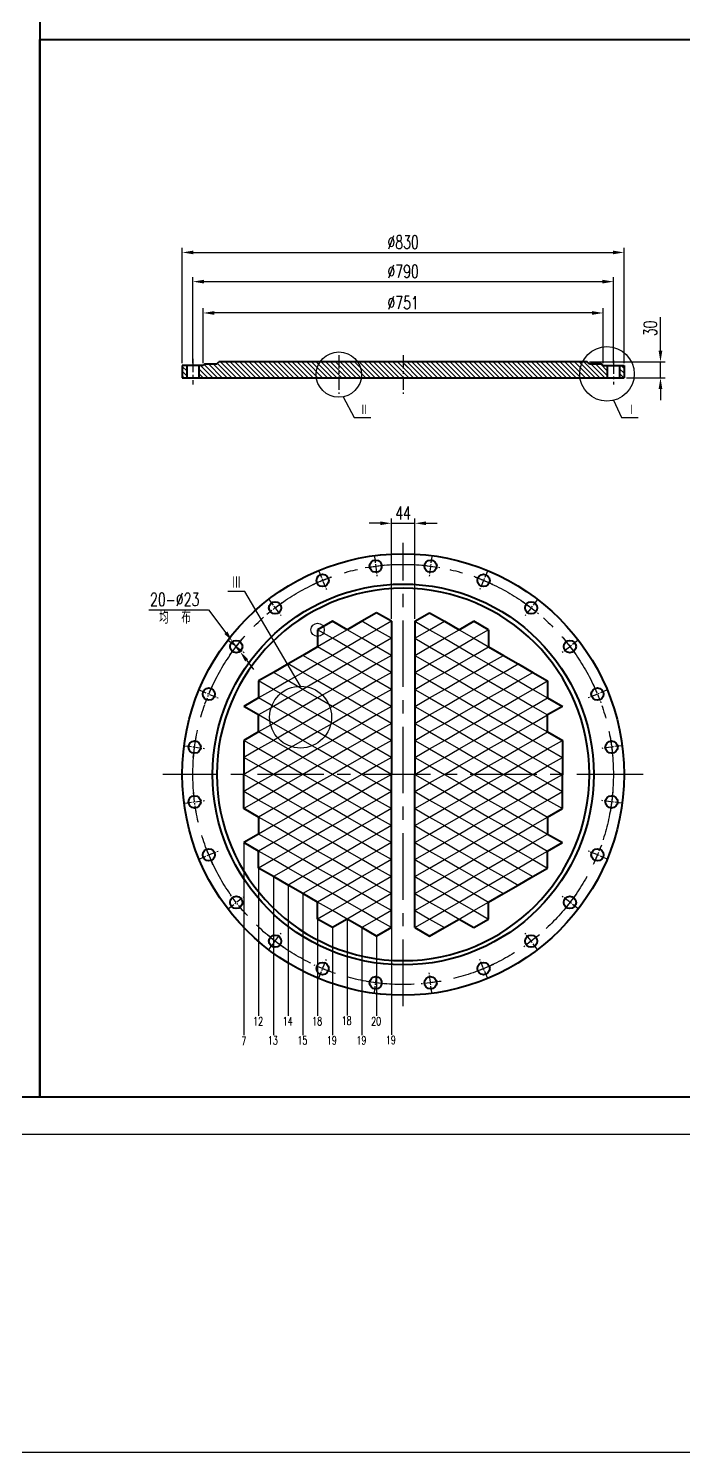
# Model space of a CAD drawing. Header units: millimetres. Extents: x -31412 to -3120, y -19513 to 5955.
# Drawn here: x -21677 to -20447, y -19513 to -16835 of the extents above; entities that cross this region are included whole.
import ezdxf
from ezdxf.enums import TextEntityAlignment as Align

# ---------------------------------------------------------------- set-up
doc = ezdxf.new("R2010")
doc.units = ezdxf.units.MM
doc.linetypes.add('CENTER', pattern=[2, 1.25, -0.25, 0.25, -0.25])
doc.linetypes.add('CENTERX2', pattern=[4, 2.5, -0.5, 0.5, -0.5])
for name, color, linetype in [('CEN', 1, 'CENTER'), ('DIM', 4, 'Continuous'), ('THN', 1, 'Continuous')]:
    doc.layers.add(name, color=color, linetype=linetype)
for name, color, linetype, lineweight in [('文字层', 40, 'Continuous', 20), ('细线', 11, 'Continuous', 25), ('细线层', 11, 'Continuous', 25), ('边框+粗实线层', 2, 'Continuous', 40)]:
    doc.layers.add(name, color=color, linetype=linetype, lineweight=lineweight)
doc.styles.add('hztxt-0.8', font='romans.shx', dxfattribs={"width": 0.7, "bigfont": 'hztxt.shx'})
doc.dimstyles.new('装配图', dxfattribs={"dimscale": 7, "dimtxt": 3.5, "dimasz": 3, "dimexe": 1.25, "dimexo": 0.625, "dimgap": 1, "dimtad": 1, "dimdsep": 46, "dimtxsty": 'hztxt-0.8', "dimcen": 2.5, "dimadec": 0, "dimazin": 0, "dimtfac": 1, "dimtmove": 0, "dimatfit": 3, "dimfxl": 0, "dimarcsym": 0})

# ---------------------------------------------------------------- blocks, each defined once
blk = doc.blocks.new('*D132')
at = {"layer": 'Defpoints', "color": 0}
for p in [(-21294, -17988.1), (-21280.2, -18006.5)]:
    blk.add_point(p, dxfattribs=at)
at = {"layer": '细线层', "color": 0, "lineweight": -2}
for p, q in [((-21451.4, -17928), (-21339.3, -17928)), ((-21339.3, -17928), (-21306.6, -17971.3)), ((-21280.2, -18006.5), (-21294, -17988.1)), ((-21267.6, -18023.3), (-21254.9, -18040.1))]:
    blk.add_line(p, q, dxfattribs=at)
at = {"layer": '细线层', "color": 0}
for points in [[(-21303.8, -17969.2), (-21309.4, -17973.4), (-21294, -17988.1)], [(-21264.8, -18021.2), (-21270.4, -18025.4), (-21280.2, -18006.5)]]:
    blk.add_solid(points, dxfattribs=at)
at = {"layer": '细线层', "color": 0, "insert": (-21402.8, -17908.7), "char_height": 24.5, "attachment_point": 5, "style": 'hztxt-0.8'}
blk.add_mtext('20-∅23', dxfattribs=at)
blk = doc.blocks.new('*D140')
at = {"layer": 'Defpoints', "color": 0}
for p in [(-20951.7, -17765.5), (-20995.7, -17949.8), (-20951.7, -17949.8)]:
    blk.add_point(p, dxfattribs=at)
at = {"layer": '细线层', "color": 0, "lineweight": -2}
for p, q in [((-21016.7, -17765.5), (-21037.7, -17765.5)), ((-20995.7, -17945.4), (-20995.7, -17756.8)), ((-20995.7, -17765.5), (-20951.7, -17765.5)), ((-20951.7, -17945.4), (-20951.7, -17756.8)), ((-20930.7, -17765.5), (-20909.7, -17765.5))]:
    blk.add_line(p, q, dxfattribs=at)
at = {"layer": '细线层', "color": 0}
for points in [[(-21016.7, -17762), (-21016.7, -17769), (-20995.7, -17765.5)], [(-20930.7, -17762), (-20930.7, -17769), (-20951.7, -17765.5)]]:
    blk.add_solid(points, dxfattribs=at)
at = {"layer": '细线层', "color": 0, "insert": (-20973.7, -17746.3), "char_height": 24.5, "attachment_point": 5, "style": 'hztxt-0.8'}
blk.add_mtext('44', dxfattribs=at)
blk = doc.blocks.new('*D131')
at = {"layer": 'Defpoints', "color": 0}
for p in [(-20627.7, -17462), (-20490.3, -17462), (-20558.7, -17492)]:
    blk.add_point(p, dxfattribs=at)
at = {"layer": '细线层', "color": 0, "lineweight": -2}
for p, q in [((-20490.3, -17441), (-20490.3, -17378.2)), ((-20623.4, -17462), (-20481.6, -17462)), ((-20490.3, -17492), (-20490.3, -17462)), ((-20554.4, -17492), (-20481.6, -17492)), ((-20490.3, -17513), (-20490.3, -17534))]:
    blk.add_line(p, q, dxfattribs=at)
at = {"layer": '细线层', "color": 0}
for points in [[(-20493.8, -17441), (-20486.8, -17441), (-20490.3, -17462)], [(-20493.8, -17513), (-20486.8, -17513), (-20490.3, -17492)]]:
    blk.add_solid(points, dxfattribs=at)
at = {"layer": '细线层', "color": 0, "insert": (-20509.6, -17399.1), "char_height": 24.5, "attachment_point": 5, "rotation": 90, "style": 'hztxt-0.8'}
blk.add_mtext('30', dxfattribs=at)
blk = doc.blocks.new('*D139')
at = {"layer": 'Defpoints', "color": 0}
for p in [(-20578.7, -17311.2), (-21368.7, -17469), (-20578.7, -17469)]:
    blk.add_point(p, dxfattribs=at)
at = {"layer": '细线层', "color": 0, "lineweight": -2}
for p, q in [((-21368.7, -17464.6), (-21368.7, -17302.5)), ((-21347.7, -17311.2), (-20599.7, -17311.2)), ((-20578.7, -17464.6), (-20578.7, -17302.5))]:
    blk.add_line(p, q, dxfattribs=at)
at = {"layer": '细线层', "color": 0}
for points in [[(-21347.7, -17307.7), (-21347.7, -17314.7), (-21368.7, -17311.2)], [(-20599.7, -17307.7), (-20599.7, -17314.7), (-20578.7, -17311.2)]]:
    blk.add_solid(points, dxfattribs=at)
at = {"layer": '细线层', "color": 0, "insert": (-20973.7, -17292), "char_height": 24.5, "attachment_point": 5, "style": 'hztxt-0.8'}
blk.add_mtext('%%c790', dxfattribs=at)
blk = doc.blocks.new('*D138')
at = {"layer": 'Defpoints', "color": 0}
for p in [(-20558.7, -17256.3), (-21388.7, -17469), (-20558.7, -17469)]:
    blk.add_point(p, dxfattribs=at)
at = {"layer": '细线层', "color": 0, "lineweight": -2}
for p, q in [((-21388.7, -17464.6), (-21388.7, -17247.5)), ((-21367.7, -17256.3), (-20579.7, -17256.3)), ((-20558.7, -17464.6), (-20558.7, -17247.5))]:
    blk.add_line(p, q, dxfattribs=at)
at = {"layer": '细线层', "color": 0}
for points in [[(-21367.7, -17252.8), (-21367.7, -17259.8), (-21388.7, -17256.3)], [(-20579.7, -17252.8), (-20579.7, -17259.8), (-20558.7, -17256.3)]]:
    blk.add_solid(points, dxfattribs=at)
at = {"layer": '细线层', "color": 0, "insert": (-20973.7, -17237), "char_height": 24.5, "attachment_point": 5, "style": 'hztxt-0.8'}
blk.add_mtext('%%c830', dxfattribs=at)
blk = doc.blocks.new('*D137')
at = {"layer": 'Defpoints', "color": 0}
for p in [(-21349.2, -17370.1), (-21349.2, -17469), (-20598.2, -17469)]:
    blk.add_point(p, dxfattribs=at)
at = {"layer": '细线层', "color": 0, "lineweight": -2}
for p, q in [((-21349.2, -17464.6), (-21349.2, -17361.3)), ((-20619.2, -17370.1), (-21328.2, -17370.1)), ((-20598.2, -17464.6), (-20598.2, -17361.3))]:
    blk.add_line(p, q, dxfattribs=at)
at = {"layer": '细线层', "color": 0}
for points in [[(-21328.2, -17366.6), (-21328.2, -17373.6), (-21349.2, -17370.1)], [(-20619.2, -17366.6), (-20619.2, -17373.6), (-20598.2, -17370.1)]]:
    blk.add_solid(points, dxfattribs=at)
at = {"layer": '细线层', "color": 0, "insert": (-20973.7, -17350.8), "char_height": 24.5, "attachment_point": 5, "style": 'hztxt-0.8'}
blk.add_mtext('%%c751', dxfattribs=at)

msp = doc.modelspace()

# ---------------------------------------------------------------- hatches: boundary and pattern name
at = {"layer": '细线层'}
h = msp.add_hatch(dxfattribs=at)
h.set_pattern_fill('ANSI31', color=256, scale=2, angle=90, style=0)
h.set_pattern_definition([(135, (0, -2094.1894), (-4.490128, -4.490128), [])])
h.paths.add_polyline_path([(-20558.729, -17468.972), (-20567.229, -17468.972), (-20567.229, -17491.972), (-20558.729, -17491.972)])
h.paths.add_polyline_path([(-20590.229, -17468.972), (-20598.229, -17468.972), (-20601.229, -17465.972), (-20621.729, -17465.972), (-20623.729, -17465.972), (-20627.729, -17461.972), (-20636.726, -17461.972, 0.11545723), (-20642.052, -17484.73, 0.0354395), (-20641.538, -17491.972), (-20590.229, -17491.972)])
h.paths.add_polyline_path([(-20636.726, -17461.972), (-20967.729, -17461.972), (-20967.729, -17465.972), (-20973.729, -17465.972), (-20973.729, -17491.972), (-20910.997, -17491.972, -0.75177001), (-20857.937, -17491.972), (-20641.538, -17491.972, -0.0354395), (-20642.052, -17484.73, -0.11545723)])
h.paths.add_polyline_path([(-20910.997, -17491.972), (-20857.937, -17491.972, 0.75177001)], flags=17)
h.paths.add_polyline_path([(-20973.729, -17465.972), (-20979.729, -17465.972), (-20979.729, -17461.972), (-21059.283, -17461.972, -0.15080466), (-21051.877, -17485.969, -0.03538012), (-21052.302, -17491.972), (-20973.729, -17491.972)])
h.paths.add_polyline_path([(-21059.283, -17461.972), (-21094.456, -17461.972), (-21094.456, -17491.972), (-21052.302, -17491.972, 0.03538012), (-21051.877, -17485.969, 0.15080466)])
h.paths.add_polyline_path([(-21094.456, -17461.972), (-21129.63, -17461.972, 0.15080466), (-21137.036, -17485.969, 0.03538012), (-21136.61, -17491.972), (-21094.456, -17491.972)])
h.paths.add_polyline_path([(-21129.63, -17461.972), (-21319.729, -17461.972), (-21323.729, -17465.972), (-21346.229, -17465.972), (-21349.229, -17468.972), (-21357.229, -17468.972), (-21357.229, -17491.972), (-21136.61, -17491.972, -0.03538012), (-21137.036, -17485.969, -0.15080466)])
h.paths.add_polyline_path([(-21380.229, -17468.972), (-21388.729, -17468.972), (-21388.729, -17491.972), (-21380.229, -17491.972)])

# ---------------------------------------------------------------- linework, layer by layer
at = {"layer": 'CEN', "linetype": 'CENTERX2', "ltscale": 10}
for p, q in [((-21094.456, -17449.597), (-21094.456, -17522.34)), ((-20973.729, -17449.597), (-20973.729, -17522.34)), ((-21368.729, -17456.597), (-21368.729, -17504.472)), ((-20578.729, -17459.531), (-20578.729, -17504.458))]:
    msp.add_line(p, q, dxfattribs=at)
at = {"layer": 'CEN', "ltscale": 100}
for p, q in [((-20973.729, -18673.218), (-20973.729, -17802.328)), ((-20522.521, -18237.773), (-21424.938, -18237.773))]:
    msp.add_line(p, q, dxfattribs=at)
at = {"layer": 'CEN', "ltscale": 10}
for p, q in [((-21027.719, -17827.683), (-21022.856, -17864.621)), ((-20919.74, -17827.683), (-20924.603, -17864.621)), ((-21132.018, -17855.63), (-21117.761, -17890.05)), ((-21045.051, -17848.754), (-21005.523, -17843.55)), ((-20941.935, -17843.55), (-20902.408, -17848.754)), ((-20815.441, -17855.63), (-20829.698, -17890.05)), ((-21143.306, -17880.469), (-21106.472, -17865.212)), ((-20840.986, -17865.212), (-20804.153, -17880.469)), ((-21225.53, -17909.619), (-21202.85, -17939.177)), ((-20721.928, -17909.619), (-20744.609, -17939.177)), ((-21230.005, -17936.533), (-21198.375, -17912.263)), ((-20749.083, -17912.263), (-20717.454, -17936.533)), ((-21301.882, -17985.972), (-21272.325, -18008.652)), ((-21299.239, -18013.127), (-21274.969, -17981.497)), ((-20645.576, -17985.972), (-20675.133, -18008.652)), ((-20672.49, -17981.497), (-20648.22, -18013.127)), ((-21346.29, -18105.029), (-21331.033, -18068.196)), ((-20616.425, -18068.196), (-20601.168, -18105.029)), ((-21355.872, -18079.484), (-21321.452, -18093.741)), ((-20591.587, -18079.484), (-20626.007, -18093.741)), ((-21367.952, -18205.978), (-21362.748, -18166.451)), ((-20584.71, -18166.451), (-20579.507, -18205.978)), ((-21383.819, -18183.783), (-21346.881, -18188.646)), ((-20563.64, -18183.783), (-20600.577, -18188.646)), ((-21362.748, -18309.094), (-21367.952, -18269.567)), ((-20579.507, -18269.567), (-20584.71, -18309.094)), ((-21383.819, -18291.762), (-21346.881, -18286.899)), ((-20563.64, -18291.762), (-20600.577, -18286.899)), ((-21355.872, -18396.061), (-21321.452, -18381.804)), ((-21331.033, -18407.349), (-21346.29, -18370.516)), ((-20591.587, -18396.061), (-20626.007, -18381.804)), ((-20601.168, -18370.516), (-20616.425, -18407.349)), ((-21301.882, -18489.574), (-21272.325, -18466.893)), ((-21274.969, -18494.048), (-21299.239, -18462.419)), ((-20645.576, -18489.574), (-20675.133, -18466.893)), ((-20648.22, -18462.419), (-20672.49, -18494.048)), ((-21198.375, -18563.282), (-21230.005, -18539.012)), ((-21225.53, -18565.926), (-21202.85, -18536.369)), ((-20717.454, -18539.012), (-20749.083, -18563.282)), ((-20721.928, -18565.926), (-20744.609, -18536.369)), ((-21106.472, -18610.334), (-21143.306, -18595.077)), ((-21132.018, -18619.915), (-21117.761, -18585.495)), ((-20804.153, -18595.077), (-20840.986, -18610.334)), ((-20815.441, -18619.915), (-20829.698, -18585.495)), ((-21005.523, -18631.995), (-21045.051, -18626.791)), ((-21027.719, -18647.862), (-21022.856, -18610.925)), ((-20902.408, -18626.791), (-20941.935, -18631.995)), ((-20919.74, -18647.862), (-20924.603, -18610.925))]:
    msp.add_line(p, q, dxfattribs=at)
at = {"layer": 'CEN', "ltscale": 100}
msp.add_circle((-20973.729, -18237.773), 395, dxfattribs=at)
at = {"layer": 'DIM'}
for p, q in [((-21272.857, -18365.773), (-21272.857, -18727.708)), ((-21245.145, -18413.773), (-21245.145, -18691.701)), ((-21217.432, -18429.773), (-21217.432, -18727.708)), ((-21189.719, -18445.773), (-21189.719, -18691.701)), ((-21162.006, -18461.773), (-21162.006, -18727.708)), ((-21134.293, -18509.773), (-21134.293, -18691.701)), ((-21106.58, -18525.773), (-21106.58, -18727.708)), ((-21078.868, -18509.773), (-21078.868, -18690.756)), ((-21051.155, -18525.773), (-21051.155, -18727.708)), ((-20995.729, -18519.546), (-20995.729, -18727.005)), ((-21023.442, -18541.773), (-21023.442, -18691.701))]:
    msp.add_line(p, q, dxfattribs=at)
at = {"layer": 'THN'}
for p, q in [((-21023.442, -17965.773), (-21051.155, -17949.773)), ((-20995.729, -17949.773), (-21023.442, -17965.773)), ((-20951.729, -17949.773), (-20924.016, -17965.773)), ((-20924.016, -17965.773), (-20896.304, -17949.773)), ((-21106.58, -17981.773), (-21134.293, -17965.773)), ((-21106.58, -17981.773), (-21134.293, -17997.773)), ((-21078.868, -17965.773), (-21106.58, -17981.773)), ((-21078.868, -17997.773), (-21106.58, -17981.773)), ((-21051.155, -17981.773), (-21078.868, -17965.773)), ((-21051.155, -17981.773), (-21078.868, -17997.773)), ((-21023.442, -17965.773), (-21051.155, -17981.773)), ((-21023.442, -17997.773), (-21051.155, -17981.773)), ((-20995.729, -17981.773), (-21023.442, -17965.773)), ((-20995.729, -17981.773), (-21023.442, -17997.773)), ((-20951.729, -17981.773), (-20924.016, -17965.773)), ((-20951.729, -17981.773), (-20924.016, -17997.773)), ((-20924.016, -17965.773), (-20896.304, -17981.773)), ((-20924.016, -17997.773), (-20896.304, -17981.773)), ((-20896.304, -17981.773), (-20868.591, -17965.773)), ((-20896.304, -17981.773), (-20868.591, -17997.773)), ((-20896.304, -18013.773), (-20840.878, -17981.773)), ((-20868.591, -17965.773), (-20840.878, -17981.773)), ((-20813.165, -17965.773), (-20840.878, -17981.773)), ((-20840.878, -17981.773), (-20785.452, -18013.773)), ((-21134.293, -18029.773), (-21162.006, -18013.773)), ((-21106.58, -18013.773), (-21134.293, -17997.773)), ((-21106.58, -18013.773), (-21134.293, -18029.773)), ((-21078.868, -17997.773), (-21106.58, -18013.773)), ((-21078.868, -18029.773), (-21106.58, -18013.773)), ((-21051.155, -18013.773), (-21078.868, -17997.773)), ((-21051.155, -18013.773), (-21078.868, -18029.773)), ((-21023.442, -17997.773), (-21051.155, -18013.773)), ((-21023.442, -18029.773), (-21051.155, -18013.773)), ((-20995.729, -18013.773), (-21023.442, -17997.773)), ((-20995.729, -18013.773), (-21023.442, -18029.773)), ((-20951.729, -18013.773), (-20924.016, -17997.773)), ((-20951.729, -18013.773), (-20924.016, -18029.773)), ((-20924.016, -17997.773), (-20896.304, -18013.773)), ((-20924.016, -18029.773), (-20896.304, -18013.773)), ((-20896.304, -18013.773), (-20868.591, -18029.773)), ((-20868.591, -17997.773), (-20840.878, -18013.773)), ((-20868.591, -18029.773), (-20840.878, -18013.773)), ((-20840.878, -18013.773), (-20813.165, -17997.773)), ((-20840.878, -18013.773), (-20813.165, -18029.773)), ((-20813.165, -18029.773), (-20785.452, -18013.773)), ((-21162.006, -18045.773), (-21189.719, -18029.773)), ((-21134.293, -18029.773), (-21162.006, -18045.773)), ((-21106.58, -18045.773), (-21134.293, -18029.773)), ((-21078.868, -18029.773), (-21106.58, -18045.773)), ((-21051.155, -18045.773), (-21078.868, -18029.773)), ((-21023.442, -18029.773), (-21051.155, -18045.773)), ((-20995.729, -18045.773), (-21023.442, -18029.773)), ((-20951.729, -18045.773), (-20924.016, -18029.773)), ((-20924.016, -18029.773), (-20896.304, -18045.773)), ((-20896.304, -18045.773), (-20868.591, -18029.773)), ((-20868.591, -18029.773), (-20840.878, -18045.773)), ((-20840.878, -18045.773), (-20813.165, -18029.773)), ((-20813.165, -18029.773), (-20785.452, -18045.773)), ((-20785.452, -18045.773), (-20757.74, -18029.773)), ((-21217.432, -18077.773), (-21245.145, -18061.773)), ((-21189.719, -18061.773), (-21217.432, -18045.773)), ((-21189.719, -18061.773), (-21217.432, -18077.773)), ((-21162.006, -18045.773), (-21189.719, -18061.773)), ((-21162.006, -18077.773), (-21189.719, -18061.773)), ((-21134.293, -18061.773), (-21162.006, -18045.773)), ((-21134.293, -18061.773), (-21162.006, -18077.773)), ((-21106.58, -18045.773), (-21134.293, -18061.773)), ((-21106.58, -18077.773), (-21134.293, -18061.773)), ((-21078.868, -18061.773), (-21106.58, -18045.773)), ((-21078.868, -18061.773), (-21106.58, -18077.773)), ((-21051.155, -18045.773), (-21078.868, -18061.773)), ((-21051.155, -18077.773), (-21078.868, -18061.773)), ((-21023.442, -18061.773), (-21051.155, -18045.773)), ((-21023.442, -18061.773), (-21051.155, -18077.773)), ((-20995.729, -18045.773), (-21023.442, -18061.773)), ((-20995.729, -18077.773), (-21023.442, -18061.773)), ((-20951.729, -18045.773), (-20924.016, -18061.773)), ((-20951.729, -18077.773), (-20924.016, -18061.773)), ((-20924.016, -18061.773), (-20896.304, -18045.773)), ((-20924.016, -18061.773), (-20896.304, -18077.773)), ((-20896.304, -18045.773), (-20868.591, -18061.773)), ((-20896.304, -18077.773), (-20868.591, -18061.773)), ((-20868.591, -18061.773), (-20840.878, -18045.773)), ((-20868.591, -18061.773), (-20840.878, -18077.773)), ((-20840.878, -18045.773), (-20813.165, -18061.773)), ((-20840.878, -18077.773), (-20813.165, -18061.773)), ((-20813.165, -18061.773), (-20785.452, -18045.773)), ((-20813.165, -18061.773), (-20785.452, -18077.773)), ((-20785.452, -18045.773), (-20757.74, -18061.773)), ((-20785.452, -18077.773), (-20757.74, -18061.773)), ((-20757.74, -18061.773), (-20730.027, -18045.773)), ((-20757.74, -18061.773), (-20730.027, -18077.773)), ((-20730.027, -18077.773), (-20702.314, -18061.773)), ((-21217.432, -18077.773), (-21245.145, -18093.773)), ((-21217.432, -18109.773), (-21245.145, -18093.773)), ((-21189.719, -18093.773), (-21217.432, -18077.773)), ((-21189.719, -18093.773), (-21217.432, -18109.773)), ((-21162.006, -18077.773), (-21189.719, -18093.773)), ((-21162.006, -18109.773), (-21189.719, -18093.773)), ((-21134.293, -18093.773), (-21162.006, -18077.773)), ((-21134.293, -18093.773), (-21162.006, -18109.773)), ((-21106.58, -18077.773), (-21134.293, -18093.773)), ((-21106.58, -18109.773), (-21134.293, -18093.773)), ((-21078.868, -18093.773), (-21106.58, -18077.773)), ((-21078.868, -18093.773), (-21106.58, -18109.773)), ((-21051.155, -18077.773), (-21078.868, -18093.773)), ((-21051.155, -18109.773), (-21078.868, -18093.773)), ((-21023.442, -18093.773), (-21051.155, -18077.773)), ((-21023.442, -18093.773), (-21051.155, -18109.773)), ((-20995.729, -18077.773), (-21023.442, -18093.773)), ((-20995.729, -18109.773), (-21023.442, -18093.773)), ((-20951.729, -18077.773), (-20924.016, -18093.773)), ((-20951.729, -18109.773), (-20924.016, -18093.773)), ((-20924.016, -18093.773), (-20896.304, -18077.773)), ((-20924.016, -18093.773), (-20896.304, -18109.773)), ((-20896.304, -18077.773), (-20868.591, -18093.773)), ((-20896.304, -18109.773), (-20868.591, -18093.773)), ((-20868.591, -18093.773), (-20840.878, -18077.773)), ((-20868.591, -18093.773), (-20840.878, -18109.773)), ((-20840.878, -18077.773), (-20813.165, -18093.773)), ((-20840.878, -18109.773), (-20813.165, -18093.773)), ((-20813.165, -18093.773), (-20785.452, -18077.773)), ((-20813.165, -18093.773), (-20785.452, -18109.773)), ((-20785.452, -18077.773), (-20757.74, -18093.773)), ((-20785.452, -18109.773), (-20757.74, -18093.773)), ((-20757.74, -18093.773), (-20730.027, -18077.773)), ((-20757.74, -18093.773), (-20730.027, -18109.773)), ((-20730.027, -18077.773), (-20702.314, -18093.773)), ((-20730.027, -18109.773), (-20702.314, -18093.773)), ((-21217.432, -18109.773), (-21245.145, -18125.773)), ((-21189.719, -18125.773), (-21217.432, -18109.773)), ((-21162.006, -18109.773), (-21189.719, -18125.773)), ((-21134.293, -18125.773), (-21162.006, -18109.773)), ((-21106.58, -18109.773), (-21134.293, -18125.773)), ((-21078.868, -18125.773), (-21106.58, -18109.773)), ((-21051.155, -18109.773), (-21078.868, -18125.773)), ((-21023.442, -18125.773), (-21051.155, -18109.773)), ((-20995.729, -18109.773), (-21023.442, -18125.773)), ((-20951.729, -18109.773), (-20924.016, -18125.773)), ((-20924.016, -18125.773), (-20896.304, -18109.773)), ((-20896.304, -18109.773), (-20868.591, -18125.773)), ((-20868.591, -18125.773), (-20840.878, -18109.773)), ((-20840.878, -18109.773), (-20813.165, -18125.773)), ((-20813.165, -18125.773), (-20785.452, -18109.773)), ((-20785.452, -18109.773), (-20757.74, -18125.773)), ((-20757.74, -18125.773), (-20730.027, -18109.773)), ((-20730.027, -18109.773), (-20702.314, -18125.773)), ((-21217.432, -18141.773), (-21245.145, -18125.773)), ((-21217.432, -18141.773), (-21245.145, -18157.773)), ((-21189.719, -18125.773), (-21217.432, -18141.773)), ((-21189.719, -18157.773), (-21217.432, -18141.773)), ((-21162.006, -18141.773), (-21189.719, -18125.773)), ((-21162.006, -18141.773), (-21189.719, -18157.773)), ((-21134.293, -18125.773), (-21162.006, -18141.773)), ((-21134.293, -18157.773), (-21162.006, -18141.773)), ((-21106.58, -18141.773), (-21134.293, -18125.773)), ((-21106.58, -18141.773), (-21134.293, -18157.773)), ((-21078.868, -18125.773), (-21106.58, -18141.773)), ((-21078.868, -18157.773), (-21106.58, -18141.773)), ((-21051.155, -18141.773), (-21078.868, -18125.773)), ((-21051.155, -18141.773), (-21078.868, -18157.773)), ((-21023.442, -18125.773), (-21051.155, -18141.773)), ((-21023.442, -18157.773), (-21051.155, -18141.773)), ((-20995.729, -18141.773), (-21023.442, -18125.773)), ((-20995.729, -18141.773), (-21023.442, -18157.773)), ((-20951.729, -18141.773), (-20924.016, -18125.773)), ((-20951.729, -18141.773), (-20924.016, -18157.773)), ((-20924.016, -18125.773), (-20896.304, -18141.773)), ((-20924.016, -18157.773), (-20896.304, -18141.773)), ((-20896.304, -18141.773), (-20868.591, -18125.773)), ((-20896.304, -18141.773), (-20868.591, -18157.773)), ((-20868.591, -18125.773), (-20840.878, -18141.773)), ((-20868.591, -18157.773), (-20840.878, -18141.773)), ((-20840.878, -18141.773), (-20813.165, -18125.773)), ((-20840.878, -18141.773), (-20813.165, -18157.773)), ((-20813.165, -18125.773), (-20785.452, -18141.773)), ((-20813.165, -18157.773), (-20785.452, -18141.773)), ((-20785.452, -18141.773), (-20757.74, -18125.773)), ((-20785.452, -18141.773), (-20757.74, -18157.773)), ((-20757.74, -18125.773), (-20730.027, -18141.773)), ((-20757.74, -18157.773), (-20730.027, -18141.773)), ((-20730.027, -18141.773), (-20702.314, -18125.773)), ((-20730.027, -18141.773), (-20702.314, -18157.773)), ((-21245.145, -18189.773), (-21272.857, -18173.773)), ((-21217.432, -18173.773), (-21245.145, -18157.773)), ((-21217.432, -18173.773), (-21245.145, -18189.773)), ((-21189.719, -18157.773), (-21217.432, -18173.773)), ((-21189.719, -18189.773), (-21217.432, -18173.773)), ((-21162.006, -18173.773), (-21189.719, -18157.773)), ((-21162.006, -18173.773), (-21189.719, -18189.773)), ((-21134.293, -18157.773), (-21162.006, -18173.773)), ((-21134.293, -18189.773), (-21162.006, -18173.773)), ((-21106.58, -18173.773), (-21134.293, -18157.773)), ((-21106.58, -18173.773), (-21134.293, -18189.773)), ((-21078.868, -18157.773), (-21106.58, -18173.773)), ((-21078.868, -18189.773), (-21106.58, -18173.773)), ((-21051.155, -18173.773), (-21078.868, -18157.773)), ((-21051.155, -18173.773), (-21078.868, -18189.773)), ((-21023.442, -18157.773), (-21051.155, -18173.773)), ((-21023.442, -18189.773), (-21051.155, -18173.773)), ((-20995.729, -18173.773), (-21023.442, -18157.773)), ((-20995.729, -18173.773), (-21023.442, -18189.773)), ((-20951.729, -18173.773), (-20924.016, -18157.773)), ((-20951.729, -18173.773), (-20924.016, -18189.773)), ((-20924.016, -18157.773), (-20896.304, -18173.773)), ((-20924.016, -18189.773), (-20896.304, -18173.773)), ((-20896.304, -18173.773), (-20868.591, -18157.773)), ((-20896.304, -18173.773), (-20868.591, -18189.773)), ((-20868.591, -18157.773), (-20840.878, -18173.773)), ((-20868.591, -18189.773), (-20840.878, -18173.773)), ((-20840.878, -18173.773), (-20813.165, -18157.773)), ((-20840.878, -18173.773), (-20813.165, -18189.773)), ((-20813.165, -18157.773), (-20785.452, -18173.773)), ((-20813.165, -18189.773), (-20785.452, -18173.773)), ((-20785.452, -18173.773), (-20757.74, -18157.773)), ((-20785.452, -18173.773), (-20757.74, -18189.773)), ((-20757.74, -18157.773), (-20730.027, -18173.773)), ((-20757.74, -18189.773), (-20730.027, -18173.773)), ((-20730.027, -18173.773), (-20702.314, -18157.773)), ((-20730.027, -18173.773), (-20702.314, -18189.773)), ((-20702.314, -18189.773), (-20674.601, -18173.773)), ((-21245.145, -18189.773), (-21272.857, -18205.773)), ((-21217.432, -18205.773), (-21245.145, -18189.773)), ((-21189.719, -18189.773), (-21217.432, -18205.773)), ((-21162.006, -18205.773), (-21189.719, -18189.773)), ((-21134.293, -18189.773), (-21162.006, -18205.773)), ((-21106.58, -18205.773), (-21134.293, -18189.773)), ((-21078.868, -18189.773), (-21106.58, -18205.773)), ((-21051.155, -18205.773), (-21078.868, -18189.773)), ((-21023.442, -18189.773), (-21051.155, -18205.773)), ((-20995.729, -18205.773), (-21023.442, -18189.773)), ((-20951.729, -18205.773), (-20924.016, -18189.773)), ((-20924.016, -18189.773), (-20896.304, -18205.773)), ((-20896.304, -18205.773), (-20868.591, -18189.773)), ((-20868.591, -18189.773), (-20840.878, -18205.773)), ((-20840.878, -18205.773), (-20813.165, -18189.773)), ((-20813.165, -18189.773), (-20785.452, -18205.773)), ((-20785.452, -18205.773), (-20757.74, -18189.773)), ((-20757.74, -18189.773), (-20730.027, -18205.773)), ((-20730.027, -18205.773), (-20702.314, -18189.773)), ((-20702.314, -18189.773), (-20674.601, -18205.773)), ((-21245.145, -18221.773), (-21272.857, -18205.773)), ((-21245.145, -18221.773), (-21272.857, -18237.773)), ((-21217.432, -18205.773), (-21245.145, -18221.773)), ((-21217.432, -18237.773), (-21245.145, -18221.773)), ((-21189.719, -18221.773), (-21217.432, -18205.773)), ((-21189.719, -18221.773), (-21217.432, -18237.773)), ((-21162.006, -18205.773), (-21189.719, -18221.773)), ((-21162.006, -18237.773), (-21189.719, -18221.773)), ((-21134.293, -18221.773), (-21162.006, -18205.773)), ((-21134.293, -18221.773), (-21162.006, -18237.773)), ((-21106.58, -18205.773), (-21134.293, -18221.773)), ((-21106.58, -18237.773), (-21134.293, -18221.773)), ((-21078.868, -18221.773), (-21106.58, -18205.773)), ((-21078.868, -18221.773), (-21106.58, -18237.773)), ((-21051.155, -18205.773), (-21078.868, -18221.773)), ((-21051.155, -18237.773), (-21078.868, -18221.773)), ((-21023.442, -18221.773), (-21051.155, -18205.773)), ((-21023.442, -18221.773), (-21051.155, -18237.773)), ((-20995.729, -18205.773), (-21023.442, -18221.773)), ((-20995.729, -18237.773), (-21023.442, -18221.773)), ((-20951.729, -18205.773), (-20924.016, -18221.773)), ((-20951.729, -18237.773), (-20924.016, -18221.773)), ((-20924.016, -18221.773), (-20896.304, -18205.773)), ((-20924.016, -18221.773), (-20896.304, -18237.773)), ((-20896.304, -18205.773), (-20868.591, -18221.773)), ((-20896.304, -18237.773), (-20868.591, -18221.773)), ((-20868.591, -18221.773), (-20840.878, -18205.773)), ((-20868.591, -18221.773), (-20840.878, -18237.773)), ((-20840.878, -18205.773), (-20813.165, -18221.773)), ((-20840.878, -18237.773), (-20813.165, -18221.773)), ((-20813.165, -18221.773), (-20785.452, -18205.773)), ((-20813.165, -18221.773), (-20785.452, -18237.773)), ((-20785.452, -18205.773), (-20757.74, -18221.773)), ((-20785.452, -18237.773), (-20757.74, -18221.773)), ((-20757.74, -18221.773), (-20730.027, -18205.773)), ((-20757.74, -18221.773), (-20730.027, -18237.773)), ((-20730.027, -18205.773), (-20702.314, -18221.773)), ((-20730.027, -18237.773), (-20702.314, -18221.773)), ((-20702.314, -18221.773), (-20674.601, -18205.773)), ((-20702.314, -18221.773), (-20674.601, -18237.773)), ((-21245.145, -18253.773), (-21272.857, -18237.773)), ((-21245.145, -18253.773), (-21272.857, -18269.773)), ((-21217.432, -18237.773), (-21245.145, -18253.773)), ((-21217.432, -18269.773), (-21245.145, -18253.773)), ((-21189.719, -18253.773), (-21217.432, -18237.773)), ((-21189.719, -18253.773), (-21217.432, -18269.773)), ((-21162.006, -18237.773), (-21189.719, -18253.773)), ((-21162.006, -18269.773), (-21189.719, -18253.773)), ((-21134.293, -18253.773), (-21162.006, -18237.773)), ((-21134.293, -18253.773), (-21162.006, -18269.773)), ((-21106.58, -18237.773), (-21134.293, -18253.773)), ((-21106.58, -18269.773), (-21134.293, -18253.773)), ((-21078.868, -18253.773), (-21106.58, -18237.773)), ((-21078.868, -18253.773), (-21106.58, -18269.773)), ((-21051.155, -18237.773), (-21078.868, -18253.773)), ((-21051.155, -18269.773), (-21078.868, -18253.773)), ((-21023.442, -18253.773), (-21051.155, -18237.773)), ((-21023.442, -18253.773), (-21051.155, -18269.773)), ((-20995.729, -18237.773), (-21023.442, -18253.773)), ((-20995.729, -18269.773), (-21023.442, -18253.773)), ((-20951.729, -18237.773), (-20924.016, -18253.773)), ((-20951.729, -18269.773), (-20924.016, -18253.773)), ((-20924.016, -18253.773), (-20896.304, -18237.773)), ((-20924.016, -18253.773), (-20896.304, -18269.773)), ((-20896.304, -18237.773), (-20868.591, -18253.773)), ((-20896.304, -18269.773), (-20868.591, -18253.773)), ((-20868.591, -18253.773), (-20840.878, -18237.773)), ((-20868.591, -18253.773), (-20840.878, -18269.773)), ((-20840.878, -18237.773), (-20813.165, -18253.773)), ((-20840.878, -18269.773), (-20813.165, -18253.773)), ((-20813.165, -18253.773), (-20785.452, -18237.773)), ((-20813.165, -18253.773), (-20785.452, -18269.773)), ((-20785.452, -18237.773), (-20757.74, -18253.773)), ((-20785.452, -18269.773), (-20757.74, -18253.773)), ((-20757.74, -18253.773), (-20730.027, -18237.773)), ((-20757.74, -18253.773), (-20730.027, -18269.773)), ((-20730.027, -18237.773), (-20702.314, -18253.773)), ((-20730.027, -18269.773), (-20702.314, -18253.773)), ((-20702.314, -18253.773), (-20674.601, -18237.773)), ((-20702.314, -18253.773), (-20674.601, -18269.773)), ((-21245.145, -18285.773), (-21272.857, -18269.773)), ((-21245.145, -18285.773), (-21272.857, -18301.773)), ((-21217.432, -18269.773), (-21245.145, -18285.773)), ((-21217.432, -18301.773), (-21245.145, -18285.773)), ((-21189.719, -18285.773), (-21217.432, -18269.773)), ((-21189.719, -18285.773), (-21217.432, -18301.773)), ((-21162.006, -18269.773), (-21189.719, -18285.773)), ((-21162.006, -18301.773), (-21189.719, -18285.773)), ((-21134.293, -18285.773), (-21162.006, -18269.773)), ((-21134.293, -18285.773), (-21162.006, -18301.773)), ((-21106.58, -18269.773), (-21134.293, -18285.773)), ((-21106.58, -18301.773), (-21134.293, -18285.773)), ((-21078.868, -18285.773), (-21106.58, -18269.773)), ((-21078.868, -18285.773), (-21106.58, -18301.773)), ((-21051.155, -18269.773), (-21078.868, -18285.773)), ((-21051.155, -18301.773), (-21078.868, -18285.773)), ((-21023.442, -18285.773), (-21051.155, -18269.773)), ((-21023.442, -18285.773), (-21051.155, -18301.773)), ((-20995.729, -18269.773), (-21023.442, -18285.773)), ((-20995.729, -18301.773), (-21023.442, -18285.773)), ((-20951.729, -18269.773), (-20924.016, -18285.773)), ((-20951.729, -18301.773), (-20924.016, -18285.773)), ((-20924.016, -18285.773), (-20896.304, -18269.773)), ((-20924.016, -18285.773), (-20896.304, -18301.773)), ((-20896.304, -18269.773), (-20868.591, -18285.773)), ((-20896.304, -18301.773), (-20868.591, -18285.773)), ((-20868.591, -18285.773), (-20840.878, -18269.773)), ((-20868.591, -18285.773), (-20840.878, -18301.773)), ((-20840.878, -18269.773), (-20813.165, -18285.773)), ((-20840.878, -18301.773), (-20813.165, -18285.773)), ((-20813.165, -18285.773), (-20785.452, -18269.773)), ((-20813.165, -18285.773), (-20785.452, -18301.773)), ((-20785.452, -18269.773), (-20757.74, -18285.773)), ((-20785.452, -18301.773), (-20757.74, -18285.773)), ((-20757.74, -18285.773), (-20730.027, -18269.773)), ((-20757.74, -18285.773), (-20730.027, -18301.773)), ((-20730.027, -18269.773), (-20702.314, -18285.773)), ((-20730.027, -18301.773), (-20702.314, -18285.773)), ((-20702.314, -18285.773), (-20674.601, -18269.773)), ((-20702.314, -18285.773), (-20674.601, -18301.773)), ((-21217.432, -18301.773), (-21245.145, -18317.773)), ((-21189.719, -18317.773), (-21217.432, -18301.773)), ((-21162.006, -18301.773), (-21189.719, -18317.773)), ((-21134.293, -18317.773), (-21162.006, -18301.773)), ((-21106.58, -18301.773), (-21134.293, -18317.773)), ((-21078.868, -18317.773), (-21106.58, -18301.773)), ((-21051.155, -18301.773), (-21078.868, -18317.773)), ((-21023.442, -18317.773), (-21051.155, -18301.773)), ((-20995.729, -18301.773), (-21023.442, -18317.773)), ((-20951.729, -18301.773), (-20924.016, -18317.773)), ((-20924.016, -18317.773), (-20896.304, -18301.773)), ((-20896.304, -18301.773), (-20868.591, -18317.773)), ((-20868.591, -18317.773), (-20840.878, -18301.773)), ((-20840.878, -18301.773), (-20813.165, -18317.773)), ((-20813.165, -18317.773), (-20785.452, -18301.773)), ((-20785.452, -18301.773), (-20757.74, -18317.773)), ((-20757.74, -18317.773), (-20730.027, -18301.773)), ((-20730.027, -18301.773), (-20702.314, -18317.773)), ((-21217.432, -18333.773), (-21245.145, -18317.773)), ((-21217.432, -18333.773), (-21245.145, -18349.773)), ((-21189.719, -18317.773), (-21217.432, -18333.773)), ((-21189.719, -18349.773), (-21217.432, -18333.773)), ((-21162.006, -18333.773), (-21189.719, -18317.773)), ((-21162.006, -18333.773), (-21189.719, -18349.773)), ((-21134.293, -18317.773), (-21162.006, -18333.773)), ((-21134.293, -18349.773), (-21162.006, -18333.773)), ((-21106.58, -18333.773), (-21134.293, -18317.773)), ((-21106.58, -18333.773), (-21134.293, -18349.773)), ((-21078.868, -18317.773), (-21106.58, -18333.773)), ((-21078.868, -18349.773), (-21106.58, -18333.773)), ((-21051.155, -18333.773), (-21078.868, -18317.773)), ((-21051.155, -18333.773), (-21078.868, -18349.773)), ((-21023.442, -18317.773), (-21051.155, -18333.773)), ((-21023.442, -18349.773), (-21051.155, -18333.773)), ((-20995.729, -18333.773), (-21023.442, -18317.773)), ((-20995.729, -18333.773), (-21023.442, -18349.773)), ((-20951.729, -18333.773), (-20924.016, -18317.773)), ((-20951.729, -18333.773), (-20924.016, -18349.773)), ((-20924.016, -18317.773), (-20896.304, -18333.773)), ((-20924.016, -18349.773), (-20896.304, -18333.773)), ((-20896.304, -18333.773), (-20868.591, -18317.773)), ((-20896.304, -18333.773), (-20868.591, -18349.773)), ((-20868.591, -18317.773), (-20840.878, -18333.773)), ((-20868.591, -18349.773), (-20840.878, -18333.773)), ((-20840.878, -18333.773), (-20813.165, -18317.773)), ((-20840.878, -18333.773), (-20813.165, -18349.773)), ((-20813.165, -18317.773), (-20785.452, -18333.773)), ((-20813.165, -18349.773), (-20785.452, -18333.773)), ((-20785.452, -18333.773), (-20757.74, -18317.773)), ((-20785.452, -18333.773), (-20757.74, -18349.773)), ((-20757.74, -18317.773), (-20730.027, -18333.773)), ((-20757.74, -18349.773), (-20730.027, -18333.773)), ((-20730.027, -18333.773), (-20702.314, -18317.773)), ((-20730.027, -18333.773), (-20702.314, -18349.773)), ((-21217.432, -18365.773), (-21245.145, -18349.773)), ((-21217.432, -18365.773), (-21245.145, -18381.773)), ((-21189.719, -18349.773), (-21217.432, -18365.773)), ((-21189.719, -18381.773), (-21217.432, -18365.773)), ((-21162.006, -18365.773), (-21189.719, -18349.773)), ((-21162.006, -18365.773), (-21189.719, -18381.773)), ((-21134.293, -18349.773), (-21162.006, -18365.773)), ((-21134.293, -18381.773), (-21162.006, -18365.773)), ((-21106.58, -18365.773), (-21134.293, -18349.773)), ((-21106.58, -18365.773), (-21134.293, -18381.773)), ((-21078.868, -18349.773), (-21106.58, -18365.773)), ((-21078.868, -18381.773), (-21106.58, -18365.773)), ((-21051.155, -18365.773), (-21078.868, -18349.773)), ((-21051.155, -18365.773), (-21078.868, -18381.773)), ((-21023.442, -18349.773), (-21051.155, -18365.773)), ((-21023.442, -18381.773), (-21051.155, -18365.773)), ((-20995.729, -18365.773), (-21023.442, -18349.773)), ((-20995.729, -18365.773), (-21023.442, -18381.773)), ((-20951.729, -18365.773), (-20924.016, -18349.773)), ((-20951.729, -18365.773), (-20924.016, -18381.773)), ((-20924.016, -18349.773), (-20896.304, -18365.773)), ((-20924.016, -18381.773), (-20896.304, -18365.773)), ((-20896.304, -18365.773), (-20868.591, -18349.773)), ((-20896.304, -18365.773), (-20868.591, -18381.773)), ((-20868.591, -18349.773), (-20840.878, -18365.773)), ((-20868.591, -18381.773), (-20840.878, -18365.773)), ((-20840.878, -18365.773), (-20813.165, -18349.773)), ((-20840.878, -18365.773), (-20813.165, -18381.773)), ((-20813.165, -18349.773), (-20785.452, -18365.773)), ((-20813.165, -18381.773), (-20785.452, -18365.773)), ((-20785.452, -18365.773), (-20757.74, -18349.773)), ((-20785.452, -18365.773), (-20757.74, -18381.773)), ((-20757.74, -18349.773), (-20730.027, -18365.773)), ((-20757.74, -18381.773), (-20730.027, -18365.773)), ((-20730.027, -18365.773), (-20702.314, -18349.773)), ((-20730.027, -18365.773), (-20702.314, -18381.773)), ((-21217.432, -18397.773), (-21245.145, -18381.773)), ((-21189.719, -18381.773), (-21217.432, -18397.773)), ((-21162.006, -18397.773), (-21189.719, -18381.773)), ((-21134.293, -18381.773), (-21162.006, -18397.773)), ((-21106.58, -18397.773), (-21134.293, -18381.773)), ((-21078.868, -18381.773), (-21106.58, -18397.773)), ((-21051.155, -18397.773), (-21078.868, -18381.773)), ((-21023.442, -18381.773), (-21051.155, -18397.773)), ((-20995.729, -18397.773), (-21023.442, -18381.773)), ((-20951.729, -18397.773), (-20924.016, -18381.773)), ((-20924.016, -18381.773), (-20896.304, -18397.773)), ((-20896.304, -18397.773), (-20868.591, -18381.773)), ((-20868.591, -18381.773), (-20840.878, -18397.773)), ((-20840.878, -18397.773), (-20813.165, -18381.773)), ((-20813.165, -18381.773), (-20785.452, -18397.773)), ((-20785.452, -18397.773), (-20757.74, -18381.773)), ((-20757.74, -18381.773), (-20730.027, -18397.773)), ((-20730.027, -18397.773), (-20702.314, -18381.773)), ((-21217.432, -18397.773), (-21245.145, -18413.773)), ((-21189.719, -18413.773), (-21217.432, -18397.773)), ((-21189.719, -18413.773), (-21217.432, -18429.773)), ((-21162.006, -18397.773), (-21189.719, -18413.773)), ((-21162.006, -18429.773), (-21189.719, -18413.773)), ((-21134.293, -18413.773), (-21162.006, -18397.773)), ((-21134.293, -18413.773), (-21162.006, -18429.773)), ((-21106.58, -18397.773), (-21134.293, -18413.773)), ((-21106.58, -18429.773), (-21134.293, -18413.773)), ((-21078.868, -18413.773), (-21106.58, -18397.773)), ((-21078.868, -18413.773), (-21106.58, -18429.773)), ((-21051.155, -18397.773), (-21078.868, -18413.773)), ((-21051.155, -18429.773), (-21078.868, -18413.773)), ((-21023.442, -18413.773), (-21051.155, -18397.773)), ((-21023.442, -18413.773), (-21051.155, -18429.773)), ((-20995.729, -18397.773), (-21023.442, -18413.773)), ((-20995.729, -18429.773), (-21023.442, -18413.773)), ((-20951.729, -18397.773), (-20924.016, -18413.773)), ((-20951.729, -18429.773), (-20924.016, -18413.773)), ((-20924.016, -18413.773), (-20896.304, -18397.773)), ((-20924.016, -18413.773), (-20896.304, -18429.773)), ((-20896.304, -18397.773), (-20868.591, -18413.773)), ((-20896.304, -18429.773), (-20868.591, -18413.773)), ((-20868.591, -18413.773), (-20840.878, -18397.773)), ((-20868.591, -18413.773), (-20840.878, -18429.773)), ((-20840.878, -18397.773), (-20813.165, -18413.773)), ((-20840.878, -18429.773), (-20813.165, -18413.773)), ((-20813.165, -18413.773), (-20785.452, -18397.773)), ((-20813.165, -18413.773), (-20785.452, -18429.773)), ((-20785.452, -18397.773), (-20757.74, -18413.773)), ((-20785.452, -18429.773), (-20757.74, -18413.773)), ((-20757.74, -18413.773), (-20730.027, -18397.773)), ((-20757.74, -18413.773), (-20730.027, -18429.773)), ((-20730.027, -18397.773), (-20702.314, -18413.773)), ((-21162.006, -18429.773), (-21189.719, -18445.773)), ((-21162.006, -18461.773), (-21189.719, -18445.773)), ((-21134.293, -18445.773), (-21162.006, -18429.773)), ((-21134.293, -18445.773), (-21162.006, -18461.773)), ((-21106.58, -18429.773), (-21134.293, -18445.773)), ((-21106.58, -18461.773), (-21134.293, -18445.773)), ((-21078.868, -18445.773), (-21106.58, -18429.773)), ((-21078.868, -18445.773), (-21106.58, -18461.773)), ((-21051.155, -18429.773), (-21078.868, -18445.773)), ((-21051.155, -18461.773), (-21078.868, -18445.773)), ((-21023.442, -18445.773), (-21051.155, -18429.773)), ((-21023.442, -18445.773), (-21051.155, -18461.773)), ((-20995.729, -18429.773), (-21023.442, -18445.773)), ((-20995.729, -18461.773), (-21023.442, -18445.773)), ((-20951.729, -18429.773), (-20924.016, -18445.773)), ((-20951.729, -18461.773), (-20924.016, -18445.773)), ((-20924.016, -18445.773), (-20896.304, -18429.773)), ((-20924.016, -18445.773), (-20896.304, -18461.773)), ((-20896.304, -18429.773), (-20868.591, -18445.773)), ((-20896.304, -18461.773), (-20868.591, -18445.773)), ((-20868.591, -18445.773), (-20840.878, -18429.773)), ((-20868.591, -18445.773), (-20840.878, -18461.773)), ((-20840.878, -18429.773), (-20813.165, -18445.773)), ((-20840.878, -18461.773), (-20813.165, -18445.773)), ((-20813.165, -18445.773), (-20785.452, -18429.773)), ((-20813.165, -18445.773), (-20785.452, -18461.773)), ((-20785.452, -18429.773), (-20757.74, -18445.773)), ((-21134.293, -18477.773), (-21162.006, -18461.773)), ((-21106.58, -18461.773), (-21134.293, -18477.773)), ((-21078.868, -18477.773), (-21106.58, -18461.773)), ((-21051.155, -18461.773), (-21078.868, -18477.773)), ((-21023.442, -18477.773), (-21051.155, -18461.773)), ((-20995.729, -18461.773), (-21023.442, -18477.773)), ((-20951.729, -18461.773), (-20924.016, -18477.773)), ((-20924.016, -18477.773), (-20896.304, -18461.773)), ((-20896.304, -18461.773), (-20868.591, -18477.773)), ((-20868.591, -18477.773), (-20840.878, -18461.773)), ((-20840.878, -18461.773), (-20813.165, -18477.773)), ((-21106.58, -18493.773), (-21134.293, -18477.773)), ((-21106.58, -18493.773), (-21134.293, -18509.773)), ((-21078.868, -18477.773), (-21106.58, -18493.773)), ((-21078.868, -18509.773), (-21106.58, -18493.773)), ((-21051.155, -18493.773), (-21078.868, -18477.773)), ((-21051.155, -18493.773), (-21078.868, -18509.773)), ((-21023.442, -18477.773), (-21051.155, -18493.773)), ((-21023.442, -18509.773), (-21051.155, -18493.773)), ((-20995.729, -18493.773), (-21023.442, -18477.773)), ((-20995.729, -18493.773), (-21023.442, -18509.773)), ((-20951.729, -18493.773), (-20924.016, -18477.773)), ((-20951.729, -18493.773), (-20924.016, -18509.773)), ((-20924.016, -18477.773), (-20896.304, -18493.773)), ((-20924.016, -18509.773), (-20896.304, -18493.773)), ((-20896.304, -18493.773), (-20868.591, -18477.773)), ((-20896.304, -18493.773), (-20868.591, -18509.773)), ((-20868.591, -18477.773), (-20840.878, -18493.773)), ((-20868.591, -18509.773), (-20840.878, -18493.773)), ((-20840.878, -18493.773), (-20813.165, -18477.773)), ((-20840.878, -18493.773), (-20813.165, -18509.773)), ((-21078.868, -18509.773), (-21106.58, -18525.773)), ((-21051.155, -18525.773), (-21078.868, -18509.773)), ((-21023.442, -18509.773), (-21051.155, -18525.773)), ((-20995.729, -18525.773), (-21023.442, -18509.773)), ((-20951.729, -18525.773), (-20924.016, -18509.773)), ((-20924.016, -18509.773), (-20896.304, -18525.773))]:
    msp.add_line(p, q, dxfattribs=at)
at = {"layer": '细线'}
for p, q in [((-21086.084, -17527.717), (-21065.981, -17566.933)), ((-20578.654, -17533.883), (-20563.726, -17566.933)), ((-21065.981, -17566.933), (-21034.468, -17566.933)), ((-20563.726, -17566.933), (-20532.213, -17566.933)), ((-21271.237, -17894.033), (-21302.751, -17894.033)), ((-21166.325, -18071.804), (-21271.237, -17894.033))]:
    msp.add_line(p, q, dxfattribs=at)
at = {"layer": '细线层'}
msp.add_line((-20964.057, -17473.229), (-20975.328, -17461.972), dxfattribs=at)
msp.add_lwpolyline([(-31411.86, -12320.782), (-18409.432, -12320.782), (-18409.432, -19512.538), (-31411.86, -19512.538)], close=True, dxfattribs=at)
msp.add_lwpolyline([(-24673.673, -14756.133), (-24673.673, -18900.133), (-24659.673, -18914.133), (-18786.673, -18914.133)], dxfattribs=at)
for centre, radius in [((-21094.456, -17485.969), 42.579), ((-20590.769, -17484.73), 51.283), ((-21134.293, -17965.773), 12.5), ((-21166.325, -18129.908), 58.104)]:
    msp.add_circle(centre, radius, dxfattribs=at)
at = {"layer": '边框+粗实线层'}
for p, q in [((-21656.224, -14826.133), (-21656.224, -16856.133)), ((-21656.673, -16856.133), (-21656.673, -18844.133)), ((-21656.673, -16856.133), (-18856.673, -16856.133)), ((-21656.224, -16856.133), (-21656.224, -18844.133)), ((-21656.224, -16856.133), (-18856.673, -16856.133)), ((-21388.729, -17468.972), (-21388.729, -17491.972)), ((-21380.229, -17468.972), (-21388.729, -17468.972)), ((-21380.229, -17468.972), (-21380.229, -17491.972)), ((-21357.229, -17468.972), (-21380.229, -17468.972)), ((-21357.229, -17468.972), (-21357.229, -17491.972)), ((-21349.229, -17468.972), (-21357.229, -17468.972)), ((-21346.229, -17465.972), (-21349.229, -17468.972)), ((-21346.229, -17465.972), (-21323.729, -17465.972)), ((-21323.729, -17465.972), (-21319.729, -17461.972)), ((-20973.729, -17461.972), (-21319.729, -17461.972)), ((-20627.729, -17461.972), (-20973.729, -17461.972)), ((-20623.729, -17465.972), (-20627.729, -17461.972)), ((-20623.729, -17465.972), (-20601.229, -17465.972)), ((-20601.729, -17465.972), (-20621.729, -17465.972)), ((-20598.229, -17468.972), (-20601.229, -17465.972)), ((-20598.229, -17468.972), (-20590.229, -17468.972)), ((-20590.229, -17468.972), (-20567.229, -17468.972)), ((-20590.229, -17468.972), (-20590.229, -17491.972)), ((-20567.229, -17468.972), (-20558.729, -17468.972)), ((-20567.229, -17468.972), (-20567.229, -17491.972)), ((-20558.729, -17468.972), (-20558.729, -17491.972)), ((-21388.729, -17491.972), (-20558.729, -17491.972)), ((-21023.442, -17933.773), (-21051.155, -17949.773)), ((-20995.729, -17949.773), (-21023.442, -17933.773)), ((-20951.729, -17949.773), (-20924.016, -17933.773)), ((-20924.016, -17933.773), (-20896.304, -17949.773)), ((-21106.58, -17949.773), (-21134.293, -17965.773)), ((-21078.868, -17965.773), (-21106.58, -17949.773)), ((-21051.155, -17949.773), (-21078.868, -17965.773)), ((-20995.729, -17949.773), (-20995.729, -17981.773)), ((-20951.729, -17949.773), (-20951.729, -17981.773)), ((-20896.304, -17949.773), (-20868.591, -17965.773)), ((-20868.591, -17965.773), (-20840.878, -17949.773)), ((-20813.165, -17965.773), (-20840.878, -17949.773)), ((-21134.293, -17965.773), (-21134.293, -17997.773)), ((-20995.729, -17981.773), (-20995.729, -18013.773)), ((-20951.729, -17981.773), (-20951.729, -18013.773)), ((-20813.165, -17965.773), (-20813.165, -17997.773)), ((-21162.006, -18013.773), (-21189.719, -18029.773)), ((-21134.293, -17997.773), (-21162.006, -18013.773)), ((-20995.729, -18013.773), (-20995.729, -18045.773)), ((-20951.729, -18013.773), (-20951.729, -18045.773)), ((-20813.165, -17997.773), (-20785.452, -18013.773)), ((-20785.452, -18013.773), (-20757.74, -18029.773)), ((-21189.719, -18029.773), (-21217.432, -18045.773)), ((-20757.74, -18029.773), (-20730.027, -18045.773)), ((-21217.432, -18045.773), (-21245.145, -18061.773)), ((-21245.145, -18061.773), (-21245.145, -18093.773)), ((-20995.729, -18045.773), (-20995.729, -18077.773)), ((-20951.729, -18045.773), (-20951.729, -18077.773)), ((-20730.027, -18045.773), (-20702.314, -18061.773)), ((-20702.314, -18061.773), (-20702.314, -18093.773)), ((-21245.145, -18093.773), (-21272.857, -18109.773)), ((-20995.729, -18077.773), (-20995.729, -18109.773)), ((-20951.729, -18077.773), (-20951.729, -18109.773)), ((-20702.314, -18093.773), (-20674.601, -18109.773)), ((-21245.145, -18125.773), (-21272.857, -18109.773)), ((-20995.729, -18109.773), (-20995.729, -18141.773)), ((-20951.729, -18109.773), (-20951.729, -18141.773)), ((-20674.601, -18109.773), (-20702.314, -18125.773)), ((-21245.145, -18157.773), (-21245.145, -18125.773)), ((-20995.729, -18141.773), (-20995.729, -18173.773)), ((-20951.729, -18141.773), (-20951.729, -18173.773)), ((-20702.314, -18157.773), (-20702.314, -18125.773)), ((-21245.145, -18157.773), (-21272.857, -18173.773)), ((-21272.857, -18173.773), (-21272.857, -18205.773)), ((-20995.729, -18173.773), (-20995.729, -18205.773)), ((-20951.729, -18173.773), (-20951.729, -18205.773)), ((-20702.314, -18157.773), (-20674.601, -18173.773)), ((-20674.601, -18173.773), (-20674.601, -18205.773)), ((-21272.857, -18205.773), (-21272.857, -18237.773)), ((-20995.729, -18205.773), (-20995.729, -18237.773)), ((-20951.729, -18205.773), (-20951.729, -18237.773)), ((-20674.601, -18205.773), (-20674.601, -18237.773)), ((-21272.857, -18269.773), (-21272.857, -18237.773)), ((-20995.729, -18269.773), (-20995.729, -18237.773)), ((-20951.729, -18269.773), (-20951.729, -18237.773)), ((-20674.601, -18269.773), (-20674.601, -18237.773)), ((-21272.857, -18301.773), (-21272.857, -18269.773)), ((-20995.729, -18301.773), (-20995.729, -18269.773)), ((-20951.729, -18301.773), (-20951.729, -18269.773)), ((-20674.601, -18301.773), (-20674.601, -18269.773)), ((-21245.145, -18317.773), (-21272.857, -18301.773)), ((-20995.729, -18333.773), (-20995.729, -18301.773)), ((-20951.729, -18333.773), (-20951.729, -18301.773)), ((-20702.314, -18317.773), (-20674.601, -18301.773)), ((-21245.145, -18317.773), (-21245.145, -18349.773)), ((-20995.729, -18365.773), (-20995.729, -18333.773)), ((-20951.729, -18365.773), (-20951.729, -18333.773)), ((-20702.314, -18317.773), (-20702.314, -18349.773)), ((-21245.145, -18349.773), (-21272.857, -18365.773)), ((-21245.145, -18381.773), (-21272.857, -18365.773)), ((-20995.729, -18397.773), (-20995.729, -18365.773)), ((-20951.729, -18397.773), (-20951.729, -18365.773)), ((-20702.314, -18349.773), (-20674.601, -18365.773)), ((-20702.314, -18381.773), (-20674.601, -18365.773)), ((-21245.145, -18413.773), (-21245.145, -18381.773)), ((-20702.314, -18413.773), (-20702.314, -18381.773)), ((-21217.432, -18429.773), (-21245.145, -18413.773)), ((-20995.729, -18429.773), (-20995.729, -18397.773)), ((-20951.729, -18429.773), (-20951.729, -18397.773)), ((-20730.027, -18429.773), (-20702.314, -18413.773)), ((-21189.719, -18445.773), (-21217.432, -18429.773)), ((-21162.006, -18461.773), (-21189.719, -18445.773)), ((-20995.729, -18461.773), (-20995.729, -18429.773)), ((-20951.729, -18461.773), (-20951.729, -18429.773)), ((-20785.452, -18461.773), (-20757.74, -18445.773)), ((-20757.74, -18445.773), (-20730.027, -18429.773)), ((-21134.293, -18477.773), (-21162.006, -18461.773)), ((-20995.729, -18493.773), (-20995.729, -18461.773)), ((-20951.729, -18493.773), (-20951.729, -18461.773)), ((-20813.165, -18477.773), (-20785.452, -18461.773)), ((-21134.293, -18509.773), (-21134.293, -18477.773)), ((-20995.729, -18525.773), (-20995.729, -18493.773)), ((-20951.729, -18525.773), (-20951.729, -18493.773)), ((-20813.165, -18509.773), (-20813.165, -18477.773)), ((-21106.58, -18525.773), (-21134.293, -18509.773)), ((-21078.868, -18509.773), (-21106.58, -18525.773)), ((-21051.155, -18525.773), (-21078.868, -18509.773)), ((-21023.442, -18541.773), (-21051.155, -18525.773)), ((-20995.729, -18525.773), (-21023.442, -18541.773)), ((-20951.729, -18525.773), (-20924.016, -18541.773)), ((-20924.016, -18541.773), (-20896.304, -18525.773)), ((-20896.304, -18525.773), (-20868.591, -18509.773)), ((-20868.591, -18509.773), (-20840.878, -18525.773)), ((-20840.878, -18525.773), (-20813.165, -18509.773))]:
    msp.add_line(p, q, dxfattribs=at)
msp.add_lwpolyline([(-24498.673, -18844.133), (-18856.673, -18844.133)], dxfattribs=at)
for centre, radius in [((-20973.729, -18237.773), 415), ((-21025.287, -17846.152), 11.5), ((-20922.171, -17846.152), 11.5), ((-20973.729, -18237.773), 358), ((-21124.889, -17872.84), 11.5), ((-20822.569, -17872.84), 11.5), ((-21214.19, -17924.398), 11.5), ((-20733.268, -17924.398), 11.5), ((-21287.104, -17997.312), 11.5), ((-20660.355, -17997.312), 11.5), ((-21338.662, -18086.613), 11.5), ((-20608.797, -18086.613), 11.5), ((-21365.35, -18186.215), 11.5), ((-20582.109, -18186.215), 11.5), ((-21365.35, -18289.331), 11.5), ((-20582.109, -18289.331), 11.5), ((-21338.662, -18388.933), 11.5), ((-20608.797, -18388.933), 11.5), ((-21287.104, -18478.233), 11.5), ((-20660.355, -18478.233), 11.5), ((-21214.19, -18551.147), 11.5), ((-20733.268, -18551.147), 11.5), ((-21124.889, -18602.705), 11.5), ((-20822.569, -18602.705), 11.5), ((-21025.287, -18629.393), 11.5), ((-20922.171, -18629.393), 11.5)]:
    msp.add_circle(centre, radius, dxfattribs=at)
for start, end in [(90, 270), (270, 90)]:
    msp.add_arc((-20973.729, -18237.773), 350, start, end, dxfattribs=at)

# ---------------------------------------------------------------- texts
at = {"layer": 'DIM', "style": 'hztxt-0.8', "width": 0.7}
for s, p in [('12', (-21255.474, -18701.61)), ('14', (-21200.048, -18701.61)), ('18', (-21144.622, -18701.61)), ('18', (-21089.197, -18700.664)), ('20', (-21033.771, -18701.61)), ('7', (-21277.669, -18738.79)), ('13', (-21227.761, -18737.616)), ('15', (-21172.335, -18737.616)), ('19', (-21116.91, -18737.616)), ('19', (-21061.484, -18737.616)), ('19', (-21006.058, -18736.914))]:
    msp.add_text(s, height=15.625, dxfattribs=at).set_placement(p, align=Align.MIDDLE_LEFT)
at = {"layer": '文字层', "style": 'hztxt-0.8', "width": 0.7}
msp.add_text('均  布', height=24.5, dxfattribs=at).set_placement((-21432.023, -17954.261))
at = {"layer": '细线层', "style": 'hztxt-0.8', "width": 0.7}
for s, height, p in [('Ⅱ', 20, (-21055.905, -17561.909)), ('Ⅰ', 20, (-20553.461, -17561.909)), ('Ⅲ', 24.5, (-21295.814, -17889.009))]:
    msp.add_text(s, height=height, dxfattribs=at).set_placement(p)

# ---------------------------------------------------------------- dimensions: what is measured, and where the dimension line sits
at = {"layer": '细线层'}
for base, p1, p2, picture, middle in [((-20558.729, -17256.261), (-21388.729, -17468.972), (-20558.729, -17468.972), '*D138', (-20973.729, -17237.011)), ((-20578.729, -17311.222), (-21368.729, -17468.972), (-20578.729, -17468.972), '*D139', (-20973.729, -17291.972)), ((-21349.229, -17370.08), (-20598.229, -17468.972), (-21349.229, -17468.972), '*D137', (-20973.729, -17350.83))]:
    dim = msp.add_linear_dim(base=base, p1=p1, p2=p2, text='%%c<>', dimstyle='装配图', dxfattribs=at)
    dim.commit()
    dim.dimension.update_dxf_attribs({"geometry": picture, "text_midpoint": middle})
dim = msp.add_linear_dim(base=(-20490.301, -17461.972), p1=(-20558.729, -17491.972), p2=(-20627.729, -17461.972), angle=90, dimstyle='装配图', dxfattribs=at)
dim.commit()
dim.dimension.update_dxf_attribs({"geometry": '*D131', "text_midpoint": (-20509.551, -17399.089)})
dim = msp.add_linear_dim(base=(-20951.729, -17765.514), p1=(-20995.729, -17949.773), p2=(-20951.729, -17949.773), dimstyle='装配图', dxfattribs=at)
dim.commit()
dim.dimension.update_dxf_attribs({"geometry": '*D140', "text_midpoint": (-20973.729, -17746.264)})
dim = msp.add_diameter_dim_2p(p1=(-21280.189, -18006.501), p2=(-21294.019, -17988.123), text='20-<>', dimstyle='装配图', override={"dimtoh": 1}, dxfattribs=at)
dim.commit()
dim.dimension.update_dxf_attribs({"geometry": '*D132', "text_midpoint": (-21402.821, -17927.967), "dimtype": 163})

doc.saveas('drawing.dxf')
